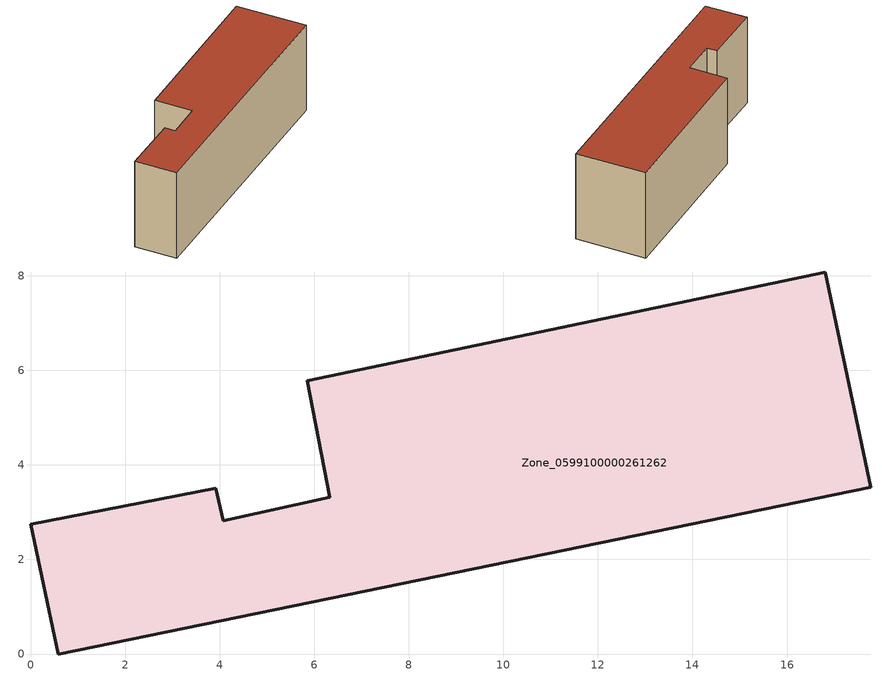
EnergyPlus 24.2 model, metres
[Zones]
Zone_0599100000261262
 floor ground (C_G): 4.07,2.82 6.33,3.31 5.85,5.78 16.81,8.08 17.77,3.53 0.58,0 0,2.74 3.92,3.51 z1.7
 wall outside (C_F): 0.58,0 17.77,3.53 16.81,8.08 5.85,5.78 6.33,3.31 4.07,2.82 3.92,3.51 0,2.74 0.58,0 z1.7:7.9
 roof outside (C_R): 6.33,3.31 4.07,2.82 3.92,3.51 0,2.74 0.58,0 17.77,3.53 16.81,8.08 5.85,5.78 z7.9
[BUILDING]
Pand.0599100000261262: North Axis=0; Terrain=City; Loads Convergence Tolerance Value=0.04; Temperature Convergence Tolerance Value=0.4; Solar Distribution=FullExterior; Maximum Number of Warmup Days=25; Minimum Number of Warmup Days=1
[Site:Location]
Rotterdam.The.Hague.AP_ZH_NLD Design_Conditions: Latitude=51.96; Longitude=4.45; Time Zone=1; Elevation=-4.5
[SITE:GROUNDTEMPERATURE:BUILDINGSURFACE]
18, 18, 18, 18, 18, 18, 18, 18, 18, 18, 18, 18
[MATERIAL] Thermal Absorptance=0.9; Solar Absorptance=0.7; Visible Absorptance=0.7
Name | Roughness | Thickness | Conductivity | Density | Specific Heat
G.TI.1946 | MediumSmooth | 0.15 | 1 | 540 | 1210
F.TI.1946 | Rough | 0.3 | 0.857143 | 1920 | 840
R.TI.1946 | MediumRough | 0.2 | 0.1 | 1500 | 1000
[CONSTRUCTION]
C_G: G.TI.1946
C_F: F.TI.1946
C_R: R.TI.1946
[ZONE]
Zone_0599100000261262: Type=1; Multiplier=1; Ceiling Height=Autocalculate; Volume=Autocalculate; Floor Area=autocalculate; Part of Total Floor Area=Yes
[ZONEINFILTRATION:DESIGNFLOWRATE]
Infil_Zone_0599100000261262: Zone or ZoneList or Space or SpaceList=Zone_0599100000261262; Schedule=AlwaysOn; Design Flow Rate Calculation Method=Flow/Area; Flow Rate per Floor Area=0.003; Constant Term Coefficient=1; Temperature Term Coefficient=0; Velocity Term Coefficient=0; Velocity Squared Term Coefficient=0
[HVACTEMPLATE:ZONE:IDEALLOADSAIRSYSTEM]
Zone_0599100000261262: Maximum Heating Supply Air Temperature=50; Minimum Cooling Supply Air Temperature=13; Maximum Heating Supply Air Humidity Ratio=0.0156; Minimum Cooling Supply Air Humidity Ratio=0.0077; Heating Limit=NoLimit; Cooling Limit=NoLimit; Dehumidification Control Type=ConstantSensibleHeatRatio; Cooling Sensible Heat Ratio=0.7; Dehumidification Setpoint=60; Humidification Control Type=None; Humidification Setpoint=30; Outdoor Air Method=None; Outdoor Air Flow Rate per Person=0.00944; Outdoor Air Flow Rate per Zone Floor Area=0; Outdoor Air Flow Rate per Zone=0; Demand Controlled Ventilation Type=None; Outdoor Air Economizer Type=NoEconomizer; Heat Recovery Type=None; Sensible Heat Recovery Effectiveness=0.7; Latent Heat Recovery Effectiveness=0.65
[ZONECONTROL:THERMOSTAT]
ThermostatControl_Zone_0599100000261262: Zone or ZoneList=Zone_0599100000261262; Control Type Schedule=DualSetpointControlType; Control 1=Thermostat_Zone_0599100000261262; Temperature Difference Between Cutout And Setpoint=0
[THERMOSTATSETPOINT:DUALSETPOINT]
Thermostat_Zone_0599100000261262: Heating Setpoint Temperature Schedule=HeatingSetpoint_Zone_0599100000261262; Cooling Setpoint Temperature Schedule=CoolingSetpoint_Zone_0599100000261262
[SCHEDULE:COMPACT]
HeatingSetpoint_Zone_0599100000261262: Through: 12/31, For: AllDays, Until: 24:00, 21
CoolingSetpoint_Zone_0599100000261262: Through: 12/31, For: AllDays, Until: 24:00, 24
DualSetpointControlType: Through: 12/31, For: AllDays, Until: 24:00, 4
AlwaysOn: Through: 12/31, For: AllDays, Until: 24:00, 1
